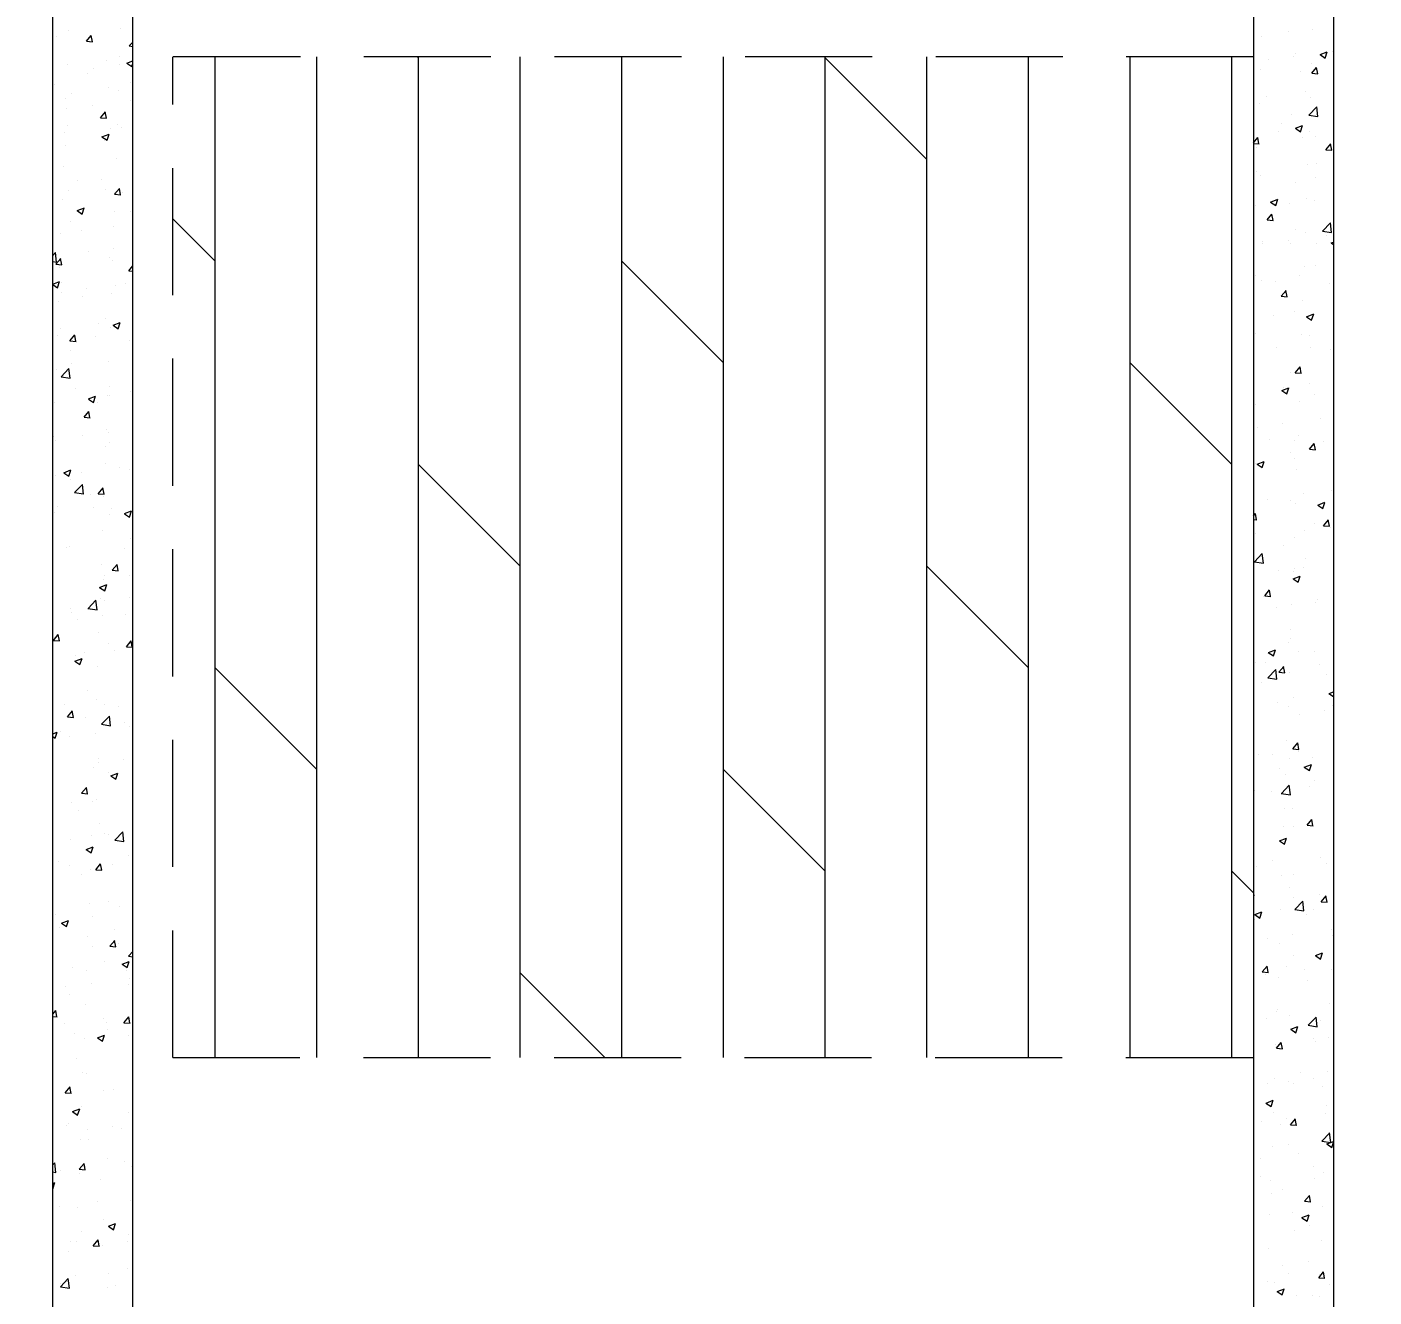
# Model space of a CAD drawing. Header units: millimetres. Extents: x 115500 to 206800, y -6300 to 53700.
# Drawn here: x 123736 to 127102, y 31702 to 34875 of the extents above; entities that cross this region are included whole.
import ezdxf

# ---------------------------------------------------------------- set-up
doc = ezdxf.new("R2010")
doc.units = ezdxf.units.MM
doc.linetypes.add('HIDDEN2', pattern=[4.7625, 3.175, -1.5875])
doc.layers.get('Defpoints').update_dxf_attribs({"color": 151, "lineweight": 9})
for name, color, linetype, lineweight in [('HT_Dim Grid$0$NDC_S_DIM', 1, 'Continuous', 15), ('NDC_S_BEAM', 3, 'HIDDEN2', 20), ('NDC_S_HATCH MATERIAL', 8, 'Continuous', 13), ('NDC_S_SLAB', 2, 'Continuous', 20)]:
    doc.layers.add(name, color=color, linetype=linetype, lineweight=lineweight)
doc.styles.add('HT_Dim Grid$0$NDC_DIM', font='', dxfattribs={"width": 0.75})
doc.styles.get('HT_Dim Grid$0$NDC_DIM').set_extended_font_data('Dotum')
doc.dimstyles.new('HT_Dim Grid$0$NDC_dim_150', dxfattribs={"dimscale": 150, "dimtxt": 2.5, "dimasz": 1.5, "dimexe": 1.5, "dimexo": 2.5, "dimgap": 1, "dimtad": 1, "dimdec": 0, "dimzin": 0, "dimdsep": 46, "dimtxsty": 'HT_Dim Grid$0$NDC_DIM', "dimblk": 'HT_Dim Grid$0$DIMMARK', "dimcen": 0.09, "dimdle": 1.2, "dimclrd": 1, "dimclre": 1, "dimclrt": 3, "dimadec": 0, "dimazin": 0, "dimtfac": 1, "dimtdec": 0, "dimtix": 1, "dimtofl": 0, "dimtmove": 0, "dimatfit": 3, "dimfxl": 8, "dimfxlon": 1, "dimtolj": 1, "dimtzin": 0, "dimarcsym": 0})

# ---------------------------------------------------------------- blocks, each defined once
blk = doc.blocks.new('HT_Dim Grid$0$DIMMARK')
at = {"layer": 'HT_Dim Grid$0$NDC_S_DIM', "color": 1}
blk.add_line((-1.5, 0), (1, 0), dxfattribs=at)
at = {"layer": 'HT_Dim Grid$0$NDC_S_DIM', "color": 2, "const_width": 0.1}
blk.add_lwpolyline([(-0.424, -0.424), (0.424, 0.424)], dxfattribs=at)
blk = doc.blocks.new('*D50')
at = {"layer": 'Defpoints', "color": 0, "ltscale": 200, "transparency": 16777216}
for p in [(117900, 38500), (130700, 38500), (130700, 8900)]:
    blk.add_point(p, dxfattribs=at)
at = {"layer": 'HT_Dim Grid$0$NDC_S_DIM', "color": 1, "lineweight": -2, "ltscale": 200, "transparency": 16777216}
for p, q in [((119100, 38500), (117675, 38500)), ((117900, 9125), (117900, 38275)), ((119100, 8900), (117675, 8900))]:
    blk.add_line(p, q, dxfattribs=at)
at = {"layer": 'HT_Dim Grid$0$NDC_S_DIM', "color": 1, "lineweight": -2, "ltscale": 200, "transparency": 16777216, "xscale": 225, "yscale": 225, "zscale": 225}
for p, rotation in [((117900, 38500), 90), ((117900, 8900), 270)]:
    blk.add_blockref('HT_Dim Grid$0$DIMMARK', p, dxfattribs=dict(at, rotation=rotation))
at = {"layer": 'HT_Dim Grid$0$NDC_S_DIM', "color": 3, "ltscale": 200, "transparency": 16777216, "insert": (117562.2, 23700), "char_height": 375, "attachment_point": 5, "rotation": 90, "style": 'HT_Dim Grid$0$NDC_DIM'}
blk.add_mtext('\\A1;29600', dxfattribs=at)
blk = doc.blocks.new('*D71')
at = {"layer": 'Defpoints', "color": 0, "ltscale": 200, "transparency": 16777216}
for p in [(119100, 38500), (130700, 38500), (130700, 28200)]:
    blk.add_point(p, dxfattribs=at)
at = {"layer": 'HT_Dim Grid$0$NDC_S_DIM', "color": 1, "lineweight": -2, "ltscale": 200, "transparency": 16777216}
for p, q in [((120300, 38500), (118875, 38500)), ((119100, 28425), (119100, 38275)), ((120300, 28200), (118875, 28200))]:
    blk.add_line(p, q, dxfattribs=at)
at = {"layer": 'HT_Dim Grid$0$NDC_S_DIM', "color": 1, "lineweight": -2, "ltscale": 200, "transparency": 16777216, "xscale": 225, "yscale": 225, "zscale": 225}
for p, rotation in [((119100, 38500), 90), ((119100, 28200), 270)]:
    blk.add_blockref('HT_Dim Grid$0$DIMMARK', p, dxfattribs=dict(at, rotation=rotation))
at = {"layer": 'HT_Dim Grid$0$NDC_S_DIM', "color": 3, "ltscale": 200, "transparency": 16777216, "insert": (118762.2, 33350), "char_height": 375, "attachment_point": 5, "rotation": 90, "style": 'HT_Dim Grid$0$NDC_DIM'}
blk.add_mtext('\\A1;10300', dxfattribs=at)

msp = doc.modelspace()

# ---------------------------------------------------------------- linework, layer by layer
at = {"layer": 'NDC_S_BEAM', "ltscale": 100}
for p, q in [((126800, 34800), (124100, 34800)), ((124100, 32300), (124100, 34800)), ((124100, 32300), (126800, 32300))]:
    msp.add_line(p, q, dxfattribs=at)
at = {"layer": 'NDC_S_HATCH MATERIAL', "linetype": 'Continuous', "ltscale": 100}
for p, q in [((123808.7, 34850.6), (123808.7, 34850.6)), ((123839, 34865.6), (123839, 34865.6)), ((123884.1, 34839.1), (123896.3, 34853.7)), ((123899, 34837.7), (123896.1, 34853.6)), ((123969.1, 34871.7), (123969.1, 34871.7)), ((126820.4, 34852), (126820.4, 34852)), ((126887.2, 34863.4), (126887.2, 34863.4)), ((126948.7, 34868.3), (126948.7, 34868.3)), ((123884.1, 34839.1), (123899.3, 34837.8)), ((123990.7, 34827.5), (124000, 34826.1)), ((123990.8, 34827.4), (124000, 34837)), ((126905.1, 34807.6), (126905.1, 34807.6)), ((126966.8, 34805.9), (126984.6, 34812.8)), ((126966.8, 34805.9), (126979.4, 34797.3)), ((126979.4, 34797.3), (126984.6, 34812.7)), ((126996.8, 34813.4), (126996.8, 34813.4)), ((123836, 34781), (123836, 34781)), ((123933.5, 34790.8), (123933.5, 34790.8)), ((123965.9, 34779.9), (123965.9, 34779.9)), ((123967.9, 34800.1), (123967.9, 34800.1)), ((123984.8, 34784.5), (124000, 34790.3)), ((123984.8, 34784.4), (123997.4, 34775.9)), ((123997.4, 34775.9), (124000, 34783.7)), ((124206, 32300), (124206, 34800)), ((124460, 32300), (124460, 34800)), ((124713.9, 34797.9), (124711.9, 34800)), ((124714, 32300), (124714, 34800)), ((124968, 32300), (124968, 34800)), ((125222, 32300), (125222, 34800)), ((125476, 32300), (125476, 34800)), ((125983.9, 34543.9), (125729.9, 34797.9)), ((125730, 32300), (125730, 34800)), ((125984, 32300), (125984, 34800)), ((126238, 32300), (126238, 34800)), ((126492, 32300), (126492, 34800)), ((126746, 32300), (126746, 34800)), ((126837, 34792.4), (126837, 34792.4)), ((126900.6, 34800.7), (126900.6, 34800.7)), ((126945.6, 34783.8), (126945.6, 34783.8)), ((126946, 34759.2), (126958.2, 34773.8)), ((126960.9, 34757.8), (126958, 34773.7)), ((123886.3, 34759), (123886.3, 34759)), ((123902.3, 34771.5), (123902.3, 34771.5)), ((126817.3, 34767.5), (126817.3, 34767.5)), ((126918.7, 34762.7), (126918.7, 34762.7)), ((126946, 34759.2), (126961.2, 34757.9)), ((123804.2, 34730.6), (123804.2, 34730.6)), ((123846.3, 34709.6), (123846.3, 34709.6)), ((123939.8, 34724.8), (123939.8, 34724.8)), ((123964.8, 34715.5), (123964.8, 34715.5)), ((123994.4, 34735), (123994.4, 34735)), ((126930, 34713.2), (126930, 34713.2)), ((123832.9, 34696.5), (123832.9, 34696.5)), ((123835.5, 34671.4), (123835.5, 34671.4)), ((123899.1, 34679.7), (123899.1, 34679.7)), ((123995.3, 34692.4), (123995.3, 34692.4)), ((126814.2, 34682.9), (126814.2, 34682.9)), ((126833.8, 34700.6), (126833.8, 34700.6)), ((126939, 34654.4), (126958.8, 34675.1)), ((126942.5, 34699.2), (126942.5, 34699.2)), ((126961.5, 34650.9), (126958.7, 34675.1)), ((123919.3, 34648), (123931.6, 34662.6)), ((123919.3, 34648), (123934.5, 34646.7)), ((123934.3, 34646.7), (123931.3, 34662.6)), ((126894.6, 34656), (126894.6, 34656)), ((126938.9, 34654.5), (126961.5, 34651)), ((123829.8, 34611.9), (123829.8, 34611.9)), ((123835.7, 34629.9), (123835.7, 34629.9)), ((123923, 34600.3), (123940.8, 34607.1)), ((123935.6, 34591.7), (123940.7, 34607.1)), ((123943.3, 34620.7), (123943.3, 34620.7)), ((123961.7, 34631), (123961.7, 34631)), ((123971.3, 34624.1), (123971.3, 34624.1)), ((126863.2, 34613), (126863.2, 34613)), ((126869.3, 34632.9), (126869.3, 34632.9)), ((126905, 34621.8), (126922.8, 34628.6)), ((126905, 34621.7), (126917.6, 34613.2)), ((126917.6, 34613.2), (126922.8, 34628.5)), ((126939.4, 34614.6), (126939.4, 34614.6)), ((123832.3, 34579.5), (123832.3, 34579.5)), ((123923, 34600.2), (123935.6, 34591.7)), ((123928.4, 34592.2), (123928.4, 34592.2)), ((126800, 34585.2), (126811.3, 34598.7)), ((126800, 34584), (126814.2, 34582.7)), ((126807.3, 34574.8), (126807.3, 34574.8)), ((126814, 34582.7), (126811, 34598.6)), ((126811.1, 34598.4), (126811.1, 34598.4)), ((126922.8, 34598.8), (126922.8, 34598.8)), ((126955.5, 34600.2), (126955.5, 34600.2)), ((126981.2, 34568.1), (126993.5, 34582.7)), ((126996.1, 34566.7), (126993.2, 34582.7)), ((123958.6, 34546.4), (123958.6, 34546.4)), ((126981.2, 34568.1), (126996.4, 34566.8)), ((123826.7, 34527.4), (123826.7, 34527.4)), ((126808, 34513.8), (126808, 34513.8)), ((126818.7, 34503.8), (126818.7, 34503.8)), ((126936.3, 34530.1), (126936.3, 34530.1)), ((126956.7, 34534), (126956.7, 34534)), ((123861.6, 34492), (123861.6, 34492)), ((123921.9, 34494.3), (123921.9, 34494.3)), ((123932.8, 34469.1), (123932.8, 34469.1)), ((123954.6, 34457), (123966.8, 34471.6)), ((123969.5, 34455.6), (123966.6, 34471.5)), ((126904.4, 34485.9), (126904.4, 34485.9)), ((126954.3, 34498.1), (126954.3, 34498.1)), ((123823.6, 34442.8), (123823.6, 34442.8)), ((123839.8, 34465.9), (123839.8, 34465.9)), ((123954.6, 34457), (123969.8, 34455.7)), ((123955.5, 34461.8), (123955.5, 34461.8)), ((123975.4, 34460.2), (123975.4, 34460.2)), ((126843.2, 34437.6), (126861, 34444.4)), ((126843.2, 34437.5), (126855.8, 34429)), ((126855.8, 34429), (126861, 34444.3)), ((126933.2, 34445.5), (126933.2, 34445.5)), ((126953.5, 34442.2), (126953.5, 34442.2)), ((123861.2, 34416.1), (123879, 34422.9)), ((123861.2, 34416), (123873.8, 34407.5)), ((123873.8, 34407.5), (123878.9, 34422.9)), ((123955.2, 34413), (123955.2, 34413)), ((123993.6, 34413.3), (123993.6, 34413.3)), ((126804.9, 34429.3), (126804.9, 34429.3)), ((126834.3, 34393), (126846.5, 34407.6)), ((126849.2, 34391.6), (126846.3, 34407.6)), ((126889.9, 34433.8), (126889.9, 34433.8)), ((123845.5, 34387.9), (123845.5, 34387.9)), ((123952.4, 34377.3), (123952.4, 34377.3)), ((124205.9, 34289.9), (124100, 34395.9)), ((126834.3, 34393), (126849.5, 34391.7)), ((126904.9, 34368.3), (126904.9, 34368.3)), ((126972.7, 34365), (126992.4, 34385.6)), ((126995.2, 34361.5), (126992.4, 34385.6)), ((123820.5, 34358.2), (123820.5, 34358.2)), ((123871.3, 34365.2), (123871.3, 34365.2)), ((126801.9, 34344.7), (126801.9, 34344.7)), ((126822.8, 34339.9), (126822.8, 34339.9)), ((126886.7, 34342), (126886.7, 34342)), ((126930.1, 34361), (126930.1, 34361)), ((126972.6, 34365.1), (126995.2, 34361.6)), ((126982.9, 34354.6), (126982.9, 34354.6)), ((126994.8, 34335.3), (127000, 34337.3)), ((126994.8, 34335.2), (127000, 34331.7)), ((123800, 34304), (123806.8, 34311.2)), ((123809.6, 34287), (123806.8, 34311.2)), ((123888.4, 34312.8), (123888.4, 34312.8)), ((123952, 34321.2), (123952, 34321.2)), ((126823.1, 34333.6), (126823.1, 34333.6)), ((126893.9, 34334.4), (126893.9, 34334.4)), ((126958.4, 34334.2), (126958.4, 34334.2)), ((123800, 34288.6), (123809.6, 34287.1)), ((123807.6, 34281.9), (123819.9, 34296.5)), ((123807.6, 34281.9), (123822.8, 34280.5)), ((123817.4, 34273.7), (123817.4, 34273.7)), ((123822.6, 34280.5), (123819.6, 34296.4)), ((123942.5, 34299), (123942.5, 34299)), ((123949.4, 34292.7), (123949.4, 34292.7)), ((123989.8, 34265.9), (124000, 34278)), ((125475.9, 34035.9), (125221.9, 34289.9)), ((126927.1, 34276.4), (126927.1, 34276.4)), ((126954.7, 34278.6), (126954.7, 34278.6)), ((123800, 34232.2), (123817.2, 34238.8)), ((123812, 34223.3), (123817.1, 34238.7)), ((123821.9, 34235.4), (123821.9, 34235.4)), ((123981.4, 34233.6), (123981.4, 34233.6)), ((123989.8, 34265.9), (124000, 34265)), ((126806.6, 34253.2), (126806.6, 34253.2)), ((126819.9, 34241.8), (126819.9, 34241.8)), ((126854.3, 34239.2), (126854.3, 34239.2)), ((126916.1, 34254.5), (126916.1, 34254.5)), ((126989.9, 34233.5), (126989.9, 34233.5)), ((123800, 34231.4), (123812, 34223.3)), ((123821.6, 34212.6), (123821.6, 34212.6)), ((123875.4, 34201.3), (123875.4, 34201.3)), ((123885.2, 34221), (123885.2, 34221)), ((123946.3, 34208.2), (123946.3, 34208.2)), ((123957.5, 34229.7), (123957.5, 34229.7)), ((126869.5, 34202), (126881.8, 34216.6)), ((126869.5, 34202), (126884.7, 34200.6)), ((126884.4, 34200.6), (126881.5, 34216.5)), ((123814.3, 34189.1), (123814.3, 34189.1)), ((126924, 34191.9), (126924, 34191.9)), ((123914.5, 34133.5), (123914.5, 34133.5)), ((123932, 34147.5), (123932, 34147.5)), ((123951, 34129.7), (123968.8, 34136.5)), ((123963.6, 34121.1), (123968.7, 34136.4)), ((126849.2, 34154.3), (126849.2, 34154.3)), ((126903.6, 34164.3), (126903.6, 34164.3)), ((126933, 34151.1), (126950.8, 34157.9)), ((126933, 34151), (126945.6, 34142.5)), ((126945.6, 34142.5), (126950.8, 34157.9)), ((123811.3, 34104.6), (123811.3, 34104.6)), ((123818.4, 34120.8), (123818.4, 34120.8)), ((123842.9, 34090.8), (123855.1, 34105.4)), ((123857.8, 34089.4), (123854.9, 34105.3)), ((123906.9, 34100.6), (123906.9, 34100.6)), ((123943.2, 34123.6), (123943.2, 34123.6)), ((123951, 34129.6), (123963.6, 34121.1)), ((126804.9, 34109.4), (126804.9, 34109.4)), ((126920.9, 34107.3), (126920.9, 34107.3)), ((126940.5, 34103.7), (126940.5, 34103.7)), ((123842.9, 34090.8), (123858.1, 34089.5)), ((123844.8, 34066.3), (123844.8, 34066.3)), ((123992.9, 34091.7), (123992.9, 34091.7)), ((126858.4, 34075.3), (126858.4, 34075.3)), ((126942.8, 34075.2), (126942.8, 34075.2)), ((126994, 34069.5), (126994, 34069.5)), ((123847.7, 34033.3), (123847.7, 34033.3)), ((123940.1, 34039.1), (123940.1, 34039.1)), ((126745.9, 33781.9), (126491.9, 34035.9)), ((123808.2, 34020), (123808.2, 34020)), ((123820.7, 34001.1), (123840.5, 34021.7)), ((123820.7, 34001.2), (123843.3, 33997.7)), ((123843.3, 33997.6), (123840.5, 34021.7)), ((126893.1, 34012.7), (126893.1, 34012.7)), ((126904.8, 34010.9), (126917, 34025.5)), ((126904.8, 34010.9), (126920, 34009.6)), ((126919.7, 34009.5), (126916.8, 34025.4)), ((126917.8, 34022.8), (126917.8, 34022.8)), ((123857.5, 33970.8), (123857.5, 33970.8)), ((123941.8, 33977.4), (123941.8, 33977.4)), ((123993.1, 33965.1), (123993.1, 33965.1)), ((126871.2, 33966.9), (126889, 33973.7)), ((126871.2, 33966.8), (126883.8, 33958.3)), ((126876, 33975), (126876, 33975)), ((126883.8, 33958.3), (126889, 33973.7)), ((126889.9, 33974.6), (126889.9, 33974.6)), ((126939.6, 33983.4), (126939.6, 33983.4)), ((123805.1, 33935.5), (123805.1, 33935.5)), ((123889.2, 33945.5), (123907, 33952.3)), ((123889.2, 33945.4), (123901.8, 33936.9)), ((123901.8, 33936.9), (123906.9, 33952.2)), ((123911, 33936.7), (123911, 33936.7)), ((123937, 33954.5), (123937, 33954.5)), ((123941.3, 33954.2), (123941.3, 33954.2)), ((126805.9, 33931.5), (126805.9, 33931.5)), ((126914.7, 33938.2), (126914.7, 33938.2)), ((126954, 33957), (126954, 33957)), ((123878.1, 33899.8), (123890.4, 33914.3)), ((123878.1, 33899.7), (123893.3, 33898.4)), ((123893, 33898.4), (123890.1, 33914.3)), ((123933.9, 33870), (123933.9, 33870)), ((126809.2, 33874.9), (126809.2, 33874.9)), ((126872.8, 33883.2), (126872.8, 33883.2)), ((126969, 33895.9), (126969, 33895.9)), ((123802, 33850.9), (123802, 33850.9)), ((123806.9, 33841.7), (123806.9, 33841.7)), ((123874.5, 33854), (123874.5, 33854)), ((123938.1, 33862.4), (123938.1, 33862.4)), ((123942.5, 33836), (123942.5, 33836)), ((126840.5, 33844.8), (126840.5, 33844.8)), ((126902.9, 33842.6), (126902.9, 33842.6)), ((126911.6, 33853.6), (126911.6, 33853.6)), ((126940, 33819.8), (126952.3, 33834.4)), ((126954.9, 33818.5), (126952, 33834.4)), ((126976.1, 33839), (126976.1, 33839)), ((123931.3, 33825.8), (123931.3, 33825.8)), ((126894, 33810.6), (126894, 33810.6)), ((126940, 33819.8), (126955.2, 33818.5)), ((123827.4, 33761.3), (123845.2, 33768.1)), ((123840, 33752.7), (123845.1, 33768)), ((123871.3, 33762.2), (123871.3, 33762.2)), ((123930.8, 33785.4), (123930.8, 33785.4)), ((123967.5, 33774.9), (123967.5, 33774.9)), ((123992.1, 33770.1), (123992.1, 33770.1)), ((124967.9, 33527.9), (124713.9, 33781.9)), ((126806, 33783.1), (126806, 33783.1)), ((126809.4, 33782.7), (126827.2, 33789.6)), ((126809.4, 33782.7), (126822, 33774.1)), ((126822, 33774.1), (126827.2, 33789.5)), ((126902.2, 33795.7), (126902.2, 33795.7)), ((126908.5, 33769.1), (126908.5, 33769.1)), ((123807.7, 33753.9), (123807.7, 33753.9)), ((123827.4, 33761.2), (123840, 33752.7)), ((123844, 33744.6), (123844, 33744.6)), ((123854.4, 33711.6), (123874.2, 33732.2)), ((123876.9, 33708.1), (123874.1, 33732.2)), ((123854.4, 33711.7), (123877, 33708.2)), ((123893.1, 33706.2), (123893.1, 33706.2)), ((123913.4, 33708.7), (123925.6, 33723.3)), ((123913.4, 33708.7), (123928.6, 33707.4)), ((123928.3, 33707.3), (123925.4, 33723.2)), ((123927.7, 33700.8), (123927.7, 33700.8)), ((126835.3, 33695.5), (126835.3, 33695.5)), ((126925.5, 33709.9), (126925.5, 33709.9)), ((126995.8, 33716.7), (126995.8, 33716.7)), ((123804.5, 33662), (123804.5, 33662)), ((123811, 33677.8), (123811, 33677.8)), ((123900.6, 33674.7), (123900.6, 33674.7)), ((123946.6, 33672), (123946.6, 33672)), ((123979, 33659), (123996.8, 33665.8)), ((123991.6, 33650.4), (123996.8, 33665.8)), ((126892.4, 33691.1), (126892.4, 33691.1)), ((126905.4, 33684.5), (126905.4, 33684.5)), ((126961, 33680.4), (126973.7, 33671.9)), ((126961.1, 33680.5), (126978.8, 33687.3)), ((126973.7, 33671.9), (126978.8, 33687.2)), ((123941, 33655.8), (123941, 33655.8)), ((123979, 33658.9), (123991.6, 33650.4)), ((126800, 33653), (126805.3, 33659.3)), ((126800, 33644.1), (126808.3, 33643.4)), ((126808, 33643.3), (126805.1, 33659.3)), ((126953.2, 33635.3), (126953.2, 33635.3)), ((126975.3, 33628.8), (126987.5, 33643.4)), ((126975.3, 33628.8), (126990.5, 33627.5)), ((126990.2, 33627.4), (126987.2, 33643.3)), ((123924.6, 33616.3), (123924.6, 33616.3)), ((123994.2, 33595.7), (123994.2, 33595.7)), ((126805.1, 33609.9), (126805.1, 33609.9)), ((126902.4, 33600), (126902.4, 33600)), ((126928.9, 33616.5), (126928.9, 33616.5)), ((126992.5, 33624.8), (126992.5, 33624.8)), ((123833.8, 33574.5), (123833.8, 33574.5)), ((123842.5, 33577), (123842.5, 33577)), ((123978.1, 33571.3), (123978.1, 33571.3)), ((126876.1, 33580.1), (126876.1, 33580.1)), ((123921.6, 33531.7), (123921.6, 33531.7)), ((123948.6, 33517.6), (123960.9, 33532.2)), ((123963.5, 33516.3), (123960.6, 33532.2)), ((126237.9, 33273.9), (125983.9, 33527.9)), ((126802.6, 33538.6), (126822.4, 33559.2)), ((126802.6, 33538.7), (126825.1, 33535.2)), ((126825.1, 33535.1), (126822.3, 33559.2)), ((126929.6, 33546), (126929.6, 33546)), ((123927.4, 33495.5), (123927.4, 33495.5)), ((123930.5, 33504.2), (123930.5, 33504.2)), ((123948.6, 33517.6), (123963.8, 33516.3)), ((123991, 33503.8), (123991, 33503.8)), ((126862.1, 33516.3), (126862.1, 33516.3)), ((126899.2, 33496.2), (126911.9, 33487.7)), ((126899.3, 33515.4), (126899.3, 33515.4)), ((126899.3, 33496.3), (126917, 33503.1)), ((126902.1, 33521), (126902.1, 33521)), ((126911.9, 33487.7), (126917, 33503)), ((126925.7, 33524.7), (126925.7, 33524.7)), ((123917.2, 33474.8), (123935, 33481.7)), ((123917.2, 33474.8), (123929.8, 33466.2)), ((123929.8, 33466.2), (123935, 33481.6)), ((126828.3, 33453.7), (126840.6, 33468.3)), ((126843.2, 33452.3), (126840.3, 33468.2)), ((123888.1, 33422.1), (123907.9, 33442.8)), ((123910.6, 33418.6), (123907.8, 33442.8)), ((123918.5, 33447.2), (123918.5, 33447.2)), ((123928.7, 33441.5), (123928.7, 33441.5)), ((123991.4, 33448.4), (123991.4, 33448.4)), ((126825.5, 33451), (126825.5, 33451)), ((126828.3, 33453.7), (126843.5, 33452.3)), ((126896.2, 33430.9), (126896.2, 33430.9)), ((126955.1, 33437.2), (126955.1, 33437.2)), ((126961.1, 33445.3), (126961.1, 33445.3)), ((123843.3, 33423), (123843.3, 33423)), ((123846.6, 33413.1), (123846.6, 33413.1)), ((123860.6, 33395.3), (123860.6, 33395.3)), ((123888, 33422.2), (123910.6, 33418.7)), ((123924.2, 33403.7), (123924.2, 33403.7)), ((123982.2, 33407.4), (123982.2, 33407.4)), ((126858.9, 33424.5), (126858.9, 33424.5)), ((123915.4, 33362.6), (123915.4, 33362.6)), ((126891.6, 33369.5), (126891.6, 33369.5)), ((123801.7, 33342.5), (123813.9, 33357.1)), ((123801.7, 33342.5), (123816.9, 33341.2)), ((123816.6, 33341.1), (123813.7, 33357.1)), ((123940.3, 33334.1), (123940.3, 33334.1)), ((123983.9, 33326.6), (123996.1, 33341.2)), ((123983.9, 33326.6), (123999, 33325.2)), ((123998.8, 33325.2), (123995.8, 33341.1)), ((126888.3, 33337), (126888.3, 33337)), ((126893.1, 33346.3), (126893.1, 33346.3)), ((123855.4, 33290.6), (123873.2, 33297.5)), ((123857.4, 33303.5), (123857.4, 33303.5)), ((123868, 33282), (123873.2, 33297.4)), ((123878.1, 33312.4), (123878.1, 33312.4)), ((123953.6, 33316.1), (123953.6, 33316.1)), ((126837.4, 33312), (126850.1, 33303.5)), ((126837.5, 33312.1), (126855.2, 33318.9)), ((126850.1, 33303.5), (126855.2, 33318.8)), ((126911.7, 33315.5), (126911.7, 33315.5)), ((126952.5, 33313.7), (126952.5, 33313.7)), ((123855.4, 33290.6), (123868, 33282)), ((123912.3, 33278.1), (123912.3, 33278.1)), ((124459.9, 33019.9), (124205.9, 33273.9)), ((126804.4, 33288.3), (126804.4, 33288.3)), ((126829.6, 33287.1), (126829.6, 33287.1)), ((126836.3, 33249.1), (126856.1, 33269.8)), ((126858.8, 33245.6), (126856, 33269.8)), ((126863.6, 33262.6), (126875.8, 33277.2)), ((126863.6, 33262.6), (126878.8, 33261.3)), ((126878.5, 33261.2), (126875.5, 33277.1)), ((126890, 33261.8), (126890, 33261.8)), ((126965.2, 33281.4), (126965.2, 33281.4)), ((126981.9, 33257.9), (126981.9, 33257.9)), ((126821.4, 33236.8), (126821.4, 33236.8)), ((126836.2, 33249.2), (126858.8, 33245.7)), ((123886.7, 33216), (123886.7, 33216)), ((123909.2, 33193.5), (123909.2, 33193.5)), ((126901.4, 33199.4), (126901.4, 33199.4)), ((126989, 33209.8), (127000, 33202.4)), ((126989.1, 33209.8), (127000, 33214)), ((123828.7, 33182.6), (123828.7, 33182.6)), ((123836.9, 33151.5), (123849.2, 33166.1)), ((123851.8, 33150.1), (123848.9, 33166)), ((123929.8, 33182.6), (123929.8, 33182.6)), ((123964.3, 33176.9), (123964.3, 33176.9)), ((126861.1, 33186.4), (126861.1, 33186.4)), ((126886.9, 33177.2), (126886.9, 33177.2)), ((126915, 33157.7), (126915, 33157.7)), ((126978.6, 33166.1), (126978.6, 33166.1)), ((126996.7, 33180.7), (126996.7, 33180.7)), ((123836.9, 33151.5), (123852.1, 33150.1)), ((123882.2, 33148.5), (123882.2, 33148.5)), ((123921.7, 33132.8), (123944.3, 33129.3)), ((123921.8, 33132.7), (123941.5, 33153.3)), ((123944.3, 33129.2), (123941.5, 33153.3)), ((123980.3, 33136.9), (123980.3, 33136.9)), ((123990.6, 33126.8), (123990.6, 33126.8)), ((123800, 33108.9), (123811.4, 33113.3)), ((123800, 33102), (123806.2, 33097.9)), ((123806.2, 33097.9), (123811.4, 33113.2)), ((123819.9, 33115.8), (123819.9, 33115.8)), ((123842.5, 33101.4), (123842.5, 33101.4)), ((123906.1, 33109), (123906.1, 33109)), ((126883.8, 33092.7), (126883.8, 33092.7)), ((126811.7, 33056.6), (126811.7, 33056.6)), ((126848.2, 33057.5), (126848.2, 33057.5)), ((126898.8, 33071.6), (126911.1, 33086.2)), ((126898.8, 33071.6), (126914, 33070.2)), ((126913.7, 33070.2), (126910.8, 33086.1)), ((126911.8, 33065.9), (126911.8, 33065.9)), ((123903, 33024.4), (123903, 33024.4)), ((123913.5, 33036.7), (123913.5, 33036.7)), ((123913.7, 33047.8), (123913.7, 33047.8)), ((123977.1, 33045.1), (123977.1, 33045.1)), ((126865.2, 33022.5), (126865.2, 33022.5)), ((126890.9, 33047.8), (126890.9, 33047.8)), ((126927.2, 33025.6), (126939.9, 33017)), ((126927.3, 33025.6), (126945, 33032.5)), ((126939.9, 33017), (126945, 33032.4)), ((126947.3, 33050.9), (126947.3, 33050.9)), ((123939.5, 33012.5), (123939.5, 33012.5)), ((123945.2, 33004.2), (123963, 33011)), ((123945.2, 33004.1), (123957.8, 32995.6)), ((123957.8, 32995.6), (123963, 33010.9)), ((125729.9, 32765.9), (125475.9, 33019.9)), ((126880.7, 33008.1), (126880.7, 33008.1)), ((126951.7, 32992.1), (126951.7, 32992.1)), ((123872.2, 32960.4), (123884.4, 32975)), ((123872.2, 32960.4), (123887.3, 32959.1)), ((123887.1, 32959), (123884.1, 32974.9)), ((126803.6, 32966.6), (126803.6, 32966.6)), ((126845, 32965.7), (126845, 32965.7)), ((126869.9, 32959.8), (126892.5, 32956.3)), ((126870, 32959.7), (126889.7, 32980.3)), ((126892.5, 32956.2), (126889.7, 32980.3)), ((126941.2, 32978.4), (126941.2, 32978.4)), ((123846.7, 32936.5), (123846.7, 32936.5)), ((123899.9, 32939.9), (123899.9, 32939.9)), ((123910.3, 32944.9), (123910.3, 32944.9)), ((126877.6, 32923.5), (126877.6, 32923.5)), ((126896.7, 32921.8), (126896.7, 32921.8)), ((123864.3, 32918), (123864.3, 32918)), ((123999.9, 32912.3), (123999.9, 32912.3)), ((126934.1, 32880.5), (126946.3, 32895.1)), ((126949, 32879.1), (126946, 32895)), ((123896.8, 32855.3), (123896.8, 32855.3)), ((123917.8, 32883.9), (123917.8, 32883.9)), ((123929, 32860.9), (123929, 32860.9)), ((123939.7, 32857.4), (123939.7, 32857.4)), ((123955.4, 32843.2), (123975.2, 32863.8)), ((123978, 32839.7), (123975.2, 32863.8)), ((126874.4, 32878.2), (126874.4, 32878.2)), ((126900.6, 32877.7), (126900.6, 32877.7)), ((126934.1, 32880.5), (126949.2, 32879.2)), ((123843.5, 32844.7), (123843.5, 32844.7)), ((123883.4, 32820), (123901.2, 32826.8)), ((123883.4, 32819.9), (123896, 32811.4)), ((123896, 32811.4), (123901.2, 32826.8)), ((123955.4, 32843.3), (123978, 32839.8)), ((126865.4, 32841.4), (126878.1, 32832.9)), ((126865.5, 32841.5), (126883.2, 32848.3)), ((126874.6, 32839), (126874.6, 32839)), ((126878.1, 32832.9), (126883.2, 32848.2)), ((123813.7, 32788.9), (123813.7, 32788.9)), ((123989.9, 32805.2), (123989.9, 32805.2)), ((126847.3, 32792), (126847.3, 32792)), ((126968, 32799.2), (126968, 32799.2)), ((126982.8, 32786.2), (126982.8, 32786.2)), ((123841.8, 32779.7), (123841.8, 32779.7)), ((123872.8, 32757.2), (123872.8, 32757.2)), ((123893.8, 32770.7), (123893.8, 32770.7)), ((123907.4, 32769.4), (123919.7, 32783.9)), ((123907.4, 32769.3), (123922.6, 32768)), ((123922.3, 32768), (123919.4, 32783.9)), ((123949.3, 32783.2), (123949.3, 32783.2)), ((126800, 32711.9), (126745.9, 32765.9)), ((126807.5, 32778), (126807.5, 32778)), ((126871.5, 32754.4), (126871.5, 32754.4)), ((126900.8, 32757.8), (126900.8, 32757.8)), ((126890.1, 32726.2), (126890.1, 32726.2)), ((123890.7, 32686.2), (123890.7, 32686.2)), ((123938.8, 32690.8), (123938.8, 32690.8)), ((126802, 32704), (126800, 32715)), ((126800, 32704.3), (126802.3, 32704)), ((126901.1, 32699), (126901.1, 32699)), ((126903.6, 32670.2), (126923.4, 32690.8)), ((126926.2, 32666.7), (126923.3, 32690.8)), ((126964.7, 32707.4), (126964.7, 32707.4)), ((126969.3, 32689.4), (126981.6, 32704)), ((126969.3, 32689.4), (126984.5, 32688.1)), ((126984.2, 32688.1), (126981.3, 32704)), ((123806, 32657), (123806, 32657)), ((123899.9, 32653.4), (123899.9, 32653.4)), ((123966.4, 32678.2), (123966.4, 32678.2)), ((126803.6, 32657.2), (126816.3, 32648.7)), ((126803.7, 32657.3), (126821.4, 32664.1)), ((126816.3, 32648.7), (126821.4, 32664)), ((126868.4, 32669.9), (126868.4, 32669.9)), ((126903.6, 32670.3), (126926.2, 32666.8)), ((126932.3, 32657.1), (126932.3, 32657.1)), ((126951, 32670.4), (126951, 32670.4)), ((123817.8, 32625), (123817.8, 32625)), ((123821.6, 32635.8), (123839.4, 32642.6)), ((123821.6, 32635.7), (123834.2, 32627.2)), ((123834.2, 32627.2), (123839.4, 32642.6)), ((123953.4, 32619.2), (123953.4, 32619.2)), ((126802.9, 32645), (126802.9, 32645)), ((126994.1, 32619.8), (126994.1, 32619.8)), ((123887.6, 32601.6), (123887.6, 32601.6)), ((123942.7, 32578.3), (123954.9, 32592.9)), ((123957.6, 32576.9), (123954.6, 32592.8)), ((123963.2, 32586.3), (123963.2, 32586.3)), ((126834.3, 32598.8), (126834.3, 32598.8)), ((126865.3, 32585.3), (126865.3, 32585.3)), ((126897.9, 32607.2), (126897.9, 32607.2)), ((126997.2, 32604.4), (126997.2, 32604.4)), ((123899.6, 32578), (123899.6, 32578)), ((123942.7, 32578.3), (123957.8, 32577)), ((123989.1, 32553.7), (124000, 32565.1)), ((123989.1, 32553.8), (124000, 32552.1)), ((126899.9, 32556.1), (126899.9, 32556.1)), ((126955.2, 32554.9), (126967.9, 32546.4)), ((126955.3, 32555), (126973.1, 32561.8)), ((126967.9, 32546.4), (126973, 32561.8)), ((123849.3, 32524.2), (123849.3, 32524.2)), ((123884.5, 32517.1), (123884.5, 32517.1)), ((123928.3, 32539.3), (123928.3, 32539.3)), ((123973.2, 32533.5), (123991, 32540.4)), ((123973.2, 32533.5), (123985.8, 32525)), ((123984.9, 32518.5), (123984.9, 32518.5)), ((123985.8, 32525), (123991, 32540.3)), ((126822.4, 32514.3), (126834.6, 32528.9)), ((126837.3, 32512.9), (126834.3, 32528.9)), ((126882.9, 32527.3), (126882.9, 32527.3)), ((126927.3, 32519.7), (126927.3, 32519.7)), ((126994.1, 32519.8), (126994.1, 32519.8)), ((123896.4, 32486.2), (123896.4, 32486.2)), ((123989.2, 32483.5), (123989.2, 32483.5)), ((123992.6, 32498.8), (123992.6, 32498.8)), ((125179.9, 32300), (124967.9, 32511.9)), ((126800.8, 32498.9), (126800.8, 32498.9)), ((126822.4, 32514.3), (126837.5, 32513)), ((126831.1, 32507), (126831.1, 32507)), ((126862.2, 32500.8), (126862.2, 32500.8)), ((126936.4, 32493.2), (126936.4, 32493.2)), ((123832.8, 32477.8), (123832.8, 32477.8)), ((123841, 32458.1), (123841, 32458.1)), ((123800, 32408.3), (123808, 32417.8)), ((123810.6, 32401.8), (123807.7, 32417.7)), ((123881.4, 32432.5), (123881.4, 32432.5)), ((126859.1, 32416.2), (126859.1, 32416.2)), ((126860.5, 32419.5), (126860.5, 32419.5)), ((126991, 32435.3), (126991, 32435.3)), ((123800, 32402.8), (123810.9, 32401.8)), ((123829.6, 32386), (123829.6, 32386)), ((123925.8, 32398.7), (123925.8, 32398.7)), ((123935.5, 32388.7), (123935.5, 32388.7)), ((123977.9, 32387.2), (123990.1, 32401.8)), ((123977.9, 32387.2), (123993.1, 32385.9)), ((123992.8, 32385.9), (123989.9, 32401.8)), ((126832.3, 32398.2), (126832.3, 32398.2)), ((126889.4, 32404.5), (126889.4, 32404.5)), ((126937.3, 32380.7), (126957.1, 32401.4)), ((126959.8, 32377.2), (126957, 32401.4)), ((126967.9, 32392.5), (126967.9, 32392.5)), ((123853.4, 32360.3), (123853.4, 32360.3)), ((123911.4, 32349.4), (123929.2, 32356.2)), ((123911.4, 32349.3), (123924, 32340.8)), ((123924, 32340.8), (123929.2, 32356.1)), ((123938, 32369.2), (123938, 32369.2)), ((123989, 32354.6), (123989, 32354.6)), ((126893.4, 32370.7), (126906.1, 32362.2)), ((126893.5, 32370.8), (126911.3, 32377.6)), ((126906.1, 32362.2), (126911.2, 32377.6)), ((126937.3, 32380.8), (126959.8, 32377.3)), ((126950.2, 32348.8), (126950.2, 32348.8)), ((126987.9, 32350.7), (126987.9, 32350.7)), ((123878.3, 32348), (123878.3, 32348)), ((126802.1, 32323.3), (126802.1, 32323.3)), ((126856, 32331.7), (126856, 32331.7)), ((126857.6, 32323.3), (126869.9, 32337.9)), ((126857.6, 32323.3), (126872.8, 32321.9)), ((126872.5, 32321.9), (126869.6, 32337.8)), ((126954.1, 32340.4), (126954.1, 32340.4)), ((123858.9, 32298.5), (123858.9, 32298.5)), ((123875.2, 32263.4), (123875.2, 32263.4)), ((123884.9, 32259.6), (123884.9, 32259.6)), ((126918.4, 32262.7), (126918.4, 32262.7)), ((126950.8, 32248.6), (126950.8, 32248.6)), ((126984.9, 32266.1), (126984.9, 32266.1)), ((123831, 32212.1), (123843.2, 32226.7)), ((123845.9, 32210.7), (123842.9, 32226.7)), ((123927.5, 32217.7), (123927.5, 32217.7)), ((123952.5, 32219.4), (123952.5, 32219.4)), ((126836.4, 32234.3), (126836.4, 32234.3)), ((126852.9, 32247.1), (126852.9, 32247.1)), ((126887.2, 32240.2), (126887.2, 32240.2)), ((126899.1, 32234.5), (126899.1, 32234.5)), ((126972, 32228.6), (126972, 32228.6)), ((123831, 32212.1), (123846.1, 32210.8)), ((126831.6, 32186.5), (126844.3, 32178)), ((126831.7, 32186.6), (126849.5, 32193.4)), ((126844.3, 32178), (126849.4, 32193.4)), ((126981.8, 32181.6), (126981.8, 32181.6)), ((123849.6, 32165.2), (123867.4, 32172)), ((123849.6, 32165.1), (123862.2, 32156.6)), ((123862.2, 32156.6), (123867.4, 32171.9)), ((123872.1, 32178.9), (123872.1, 32178.9)), ((123988.4, 32161.9), (123988.4, 32161.9)), ((126849.8, 32162.5), (126849.8, 32162.5)), ((126884, 32148.4), (126884, 32148.4)), ((126892.9, 32132.2), (126905.1, 32146.8)), ((126907.8, 32130.8), (126904.8, 32146.7)), ((126980.2, 32161.1), (126980.2, 32161.1)), ((123835.5, 32129.8), (123835.5, 32129.8)), ((123840.3, 32136.5), (123840.3, 32136.5)), ((123885.7, 32119.2), (123885.7, 32119.2)), ((123949.3, 32127.6), (123949.3, 32127.6)), ((123971, 32124.1), (123971, 32124.1)), ((126820.4, 32140.1), (126820.4, 32140.1)), ((126867.9, 32133.6), (126867.9, 32133.6)), ((126892.9, 32132.2), (126908, 32130.9)), ((123869, 32094.3), (123869, 32094.3)), ((123889, 32095.7), (123889, 32095.7)), ((123999.5, 32112.2), (123999.5, 32112.2)), ((126888.6, 32082.9), (126888.6, 32082.9)), ((126970.9, 32091.4), (126993.5, 32087.9)), ((126971, 32091.3), (126990.8, 32111.9)), ((126978.7, 32097), (126978.7, 32097)), ((126983.3, 32084.4), (127000, 32090.8)), ((126983.3, 32084.3), (126995.9, 32075.8)), ((126993.5, 32087.8), (126990.7, 32111.9)), ((126995.9, 32075.8), (127000, 32088)), ((123937.3, 32047.6), (123937.3, 32047.6)), ((126817.2, 32048.2), (126817.2, 32048.2)), ((126846.8, 32078), (126846.8, 32078)), ((126913.4, 32060.9), (126913.4, 32060.9)), ((123800, 32032.1), (123805.2, 32037.5)), ((123800, 32014.7), (123807.9, 32013.4)), ((123807.9, 32013.3), (123805.1, 32037.5)), ((123818.9, 32019), (123818.9, 32019)), ((123866.2, 32021.1), (123878.4, 32035.7)), ((123866.2, 32021.1), (123881.4, 32019.7)), ((123881.1, 32019.7), (123878.2, 32035.6)), ((123882.5, 32027.4), (123882.5, 32027.4)), ((123978.7, 32040.1), (123978.7, 32040.1)), ((123996.4, 32027.6), (123996.4, 32027.6)), ((126949.5, 32027.1), (126949.5, 32027.1)), ((126975.6, 32012.5), (126975.6, 32012.5)), ((123800, 31985.7), (123805.6, 31987.8)), ((123800.4, 31972.4), (123805.6, 31987.7)), ((123866, 32009.7), (123866, 32009.7)), ((123920.5, 31995), (123920.5, 31995)), ((126801.4, 32001.7), (126801.4, 32001.7)), ((126818.5, 32003.8), (126818.5, 32003.8)), ((126843.7, 31993.4), (126843.7, 31993.4)), ((126954, 31998.1), (126954, 31998.1)), ((123800, 31972.7), (123800.4, 31972.4)), ((126846.6, 31960.7), (126846.6, 31960.7)), ((126872, 31969.7), (126872, 31969.7)), ((126928.1, 31941.2), (126940.3, 31955.7)), ((126943, 31939.8), (126940.1, 31955.7)), ((123815.7, 31927.2), (123815.7, 31927.2)), ((123862.9, 31925.2), (123862.9, 31925.2)), ((123911.9, 31939.9), (123911.9, 31939.9)), ((123993.3, 31943.1), (123993.3, 31943.1)), ((126898.4, 31912.8), (126898.4, 31912.8)), ((126928.1, 31941.1), (126943.3, 31939.8)), ((126972.5, 31927.9), (126972.5, 31927.9)), ((123926.8, 31896), (123926.8, 31896)), ((123939.4, 31878.7), (123957.2, 31885.5)), ((123939.4, 31878.6), (123952, 31870.1)), ((123952, 31870.1), (123957.2, 31885.5)), ((126840.6, 31908.9), (126840.6, 31908.9)), ((126921.4, 31900.1), (126934.1, 31891.6)), ((126921.5, 31900.2), (126939.3, 31907)), ((126934.1, 31891.6), (126939.2, 31906.9)), ((126940.2, 31881.7), (126940.2, 31881.7)), ((123871.1, 31865.2), (123871.1, 31865.2)), ((123901.4, 31830), (123913.7, 31844.6)), ((123916.3, 31828.6), (123913.4, 31844.5)), ((123990.2, 31858.5), (123990.2, 31858.5)), ((126903.5, 31868.9), (126903.5, 31868.9)), ((123839.5, 31814.8), (123839.5, 31814.8)), ((123845, 31839.7), (123845, 31839.7)), ((123859.8, 31840.6), (123859.8, 31840.6)), ((123901.4, 31830), (123916.6, 31828.7)), ((123924.6, 31831.1), (123924.6, 31831.1)), ((123987.7, 31840.2), (123987.7, 31840.2)), ((126837.5, 31824.3), (126837.5, 31824.3)), ((126969.4, 31843.4), (126969.4, 31843.4)), ((126873.3, 31781.5), (126873.3, 31781.5)), ((126936.9, 31789.9), (126936.9, 31789.9)), ((123819.1, 31727.4), (123838.8, 31748)), ((123841.6, 31723.9), (123838.8, 31748)), ((123856.7, 31756.1), (123856.7, 31756.1)), ((123938.6, 31760.7), (123938.6, 31760.7)), ((123987.1, 31774), (123987.1, 31774)), ((126887.9, 31761.3), (126887.9, 31761.3)), ((126963.3, 31750.1), (126975.6, 31764.7)), ((126963.3, 31750.1), (126978.5, 31748.8)), ((126966.3, 31758.8), (126966.3, 31758.8)), ((126978.2, 31748.7), (126975.3, 31764.6)), ((123819, 31727.5), (123841.6, 31724)), ((123820.5, 31736.1), (123820.5, 31736.1)), ((123936.5, 31725.9), (123936.5, 31725.9)), ((123956.1, 31730.3), (123956.1, 31730.3)), ((126834.4, 31739.8), (126834.4, 31739.8)), ((126854, 31739.2), (126854, 31739.2)), ((126859.6, 31715.9), (126872.3, 31707.4)), ((126859.7, 31716), (126877.5, 31722.8)), ((126872.3, 31707.4), (126877.4, 31722.7)), ((126989.6, 31733.4), (126989.6, 31733.4)), ((126907.6, 31705), (126907.6, 31705)), ((126948.7, 31705.5), (126948.7, 31705.5)), ((126966.3, 31702.3), (126966.3, 31702.3))]:
    msp.add_line(p, q, dxfattribs=at)
at = {"layer": 'NDC_S_SLAB', "ltscale": 10}
for p, q in [((126800, 38237.9), (126800, 9450)), ((127000, 38237.9), (127000, 9450)), ((123800, 9450), (123800, 37137.9)), ((124000, 9450), (124000, 37137.9))]:
    msp.add_line(p, q, dxfattribs=at)

# ---------------------------------------------------------------- dimensions: what is measured, and where the dimension line sits
at = {"layer": 'HT_Dim Grid$0$NDC_S_DIM', "ltscale": 200}
for base, p1, picture, middle in [((117900, 38500), (130700, 8900), '*D50', (117562.2, 23700)), ((119100, 38500), (130700, 28200), '*D71', (118762.2, 33350))]:
    dim = msp.add_linear_dim(base=base, p1=p1, p2=(130700, 38500), angle=90, dimstyle='HT_Dim Grid$0$NDC_dim_150', override={"dimtmove": 1}, dxfattribs=at)
    dim.commit()
    dim.dimension.update_dxf_attribs({"geometry": picture, "text_midpoint": middle})

doc.saveas('drawing.dxf')
